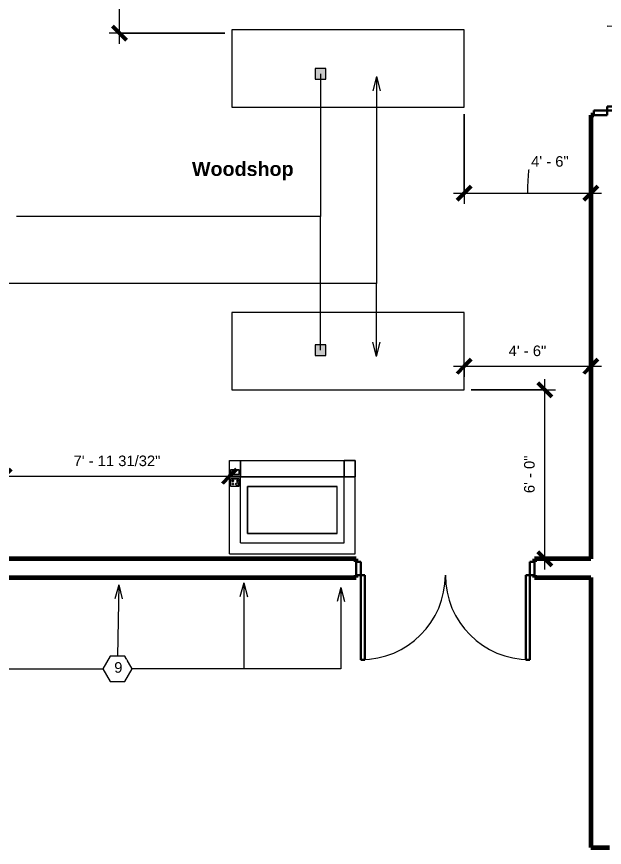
# Model space of a CAD drawing. Header units: inches. Extents: x -827 to 154, y -802 to 207.
# Drawn here: x -453.5 to -203.1, y -350.5 to 3.6 of the extents above; entities that cross this region are included whole.
import ezdxf

# ---------------------------------------------------------------- set-up
doc = ezdxf.new("R2010")
doc.units = ezdxf.units.IN
doc.header["$MEASUREMENT"] = 0
for name, color, linetype, lineweight in [('A-ANNO-DIMS', 211, 'Continuous', 9), ('A-ANNO-DIMS-48', 211, 'Continuous', 9), ('A-ANNO-NOTE', 131, 'Continuous', 9), ('A-AREA-IDEN', 2, 'Continuous', 9), ('A-DOOR', 31, 'Continuous', 18), ('A-DOOR-FRAM', 31, 'Continuous', 30), ('A-GENM', 13, 'Continuous', 9), ('A-WALL', 113, 'Continuous', 18), ('D2 boards', 7, 'Continuous', 9), ('Laser_Cutter_1_skp', 8, 'Continuous', 9)]:
    doc.layers.add(name, color=color, linetype=linetype, lineweight=lineweight)
doc.styles.add('Arial', font='arial.ttf', dxfattribs={"height": 4.5})
doc.styles.add('Arial_B', font='arialbd.ttf', dxfattribs={"height": 6})
doc.dimstyles.new('Linear_-_3_32__Arial', dxfattribs={"dimscale": 12, "dimtxt": 4.591167, "dimasz": 0.5, "dimexe": 0.375, "dimexo": 0.25, "dimgap": 0.25, "dimtad": 1, "dimdec": 5, "dimrnd": 0.03125, "dimzin": 1, "dimdsep": 46, "dimlunit": 4, "dimtxsty": 'Arial', "dimblk1": 'OBLIQUE', "dimblk2": 'OBLIQUE', "dimsah": 1, "dimcen": 0.09, "dimdle": 0.375, "dimazin": 0, "dimtfac": 1, "dimtdec": 4, "dimtix": 1, "dimtmove": 0, "dimatfit": 3, "dimfxl": 1, "dimtvp": 1, "dimtfill": 1, "dimfrac": 2, "dimtolj": 1, "dimtzin": 0, "dimarcsym": 2})
doc.dimstyles.new('Linear_-_3_32__Arial_1', dxfattribs={"dimscale": 12, "dimtxt": 4.591167, "dimasz": 0.5, "dimexe": 0.375, "dimexo": 0.25, "dimgap": 0.25, "dimtad": 1, "dimdec": 5, "dimrnd": 0.03125, "dimzin": 1, "dimdsep": 46, "dimlunit": 4, "dimtxsty": 'Arial', "dimblk1": 'OBLIQUE', "dimblk2": 'OBLIQUE', "dimsah": 1, "dimcen": 0.09, "dimdle": 0.375, "dimazin": 0, "dimtfac": 1, "dimtdec": 4, "dimtix": 1, "dimtmove": 1, "dimatfit": 3, "dimfxl": 1, "dimtvp": 1, "dimtfill": 1, "dimfrac": 2, "dimtolj": 1, "dimtzin": 0, "dimarcsym": 2})

# ---------------------------------------------------------------- blocks, each defined once
blk = doc.blocks.new('Door-Exterior-Double - 72_ x 84_-381701-Level 1')
at = {"layer": 'A-DOOR', "lineweight": 30}
for p, q in [((-36, 3.25), (-36, 39.25)), ((-36, 39.25), (-34.25, 39.25)), ((-34.25, 39.25), (-34.25, 3.25)), ((36, 39.25), (34.25, 39.25)), ((34.25, 39.25), (34.25, 3.25)), ((36, 3.25), (36, 39.25)), ((-34.25, 3.25), (-36, 3.25)), ((34.25, 3.25), (36, 3.25))]:
    blk.add_line(p, q, dxfattribs=at)
at = {"layer": 'A-DOOR', "lineweight": 9}
for centre, start, end in [((-36, 3.25), 0, 90), ((36, 3.25), 90, 180)]:
    blk.add_arc(centre, 36, start, end, dxfattribs=at)
at = {"layer": 'A-DOOR-FRAM'}
for p, q in [((-36, 3.25), (-38, 3.25)), ((-38, 3.25), (-38, -2.5)), ((-36, -2.5), (-36, 3.25)), ((36, 3.25), (36, -2.5)), ((38, 3.25), (36, 3.25)), ((38, -2.5), (38, 3.25)), ((-38, -2.5), (-36, -2.5)), ((36, -2.5), (38, -2.5))]:
    blk.add_line(p, q, dxfattribs=at)
blk = doc.blocks.new('30x96_work_bench_19321 - Copy - 30x96_work_bench_19321 - Copy-400933-Level 1')
at = {"layer": 'A-GENM'}
for p, q in [((31.5, 97.5), (-1.5, 97.5)), ((-1.5, 97.5), (-1.5, -1.5)), ((31.5, -1.5), (31.5, 97.5)), ((-1.5, -1.5), (31.5, -1.5))]:
    blk.add_line(p, q, dxfattribs=at)
blk = doc.blocks.new('Laser_Cutter_1_skp-402934-Level 1')
at = {"layer": 'D2 boards'}
for p, q in [((0, -6.89), (0, 0)), ((0, 0), (4.72, 0)), ((0, 0), (4.72, 0)), ((0, -6.89), (0, 0)), ((4.72, -6.89), (4.72, 0)), ((4.72, 0), (48.82, 0)), ((4.72, 0), (4.72, -6.89)), ((4.72, 0), (48.82, 0)), ((48.82, 0), (48.82, -6.89)), ((48.82, 0), (53.54, 0)), ((53.54, 0), (48.82, 0)), ((48.82, -6.89), (48.82, 0)), ((53.54, -6.89), (53.54, 0)), ((53.54, 0), (53.54, -6.89)), ((0, -39.76), (0, -6.89)), ((0, -39.76), (0, -6.89)), ((0, -6.89), (4.72, -6.89)), ((0, -6.89), (4.72, -6.89)), ((0.46, -5.93), (0.46, -3.93)), ((4.16, -3.93), (0.46, -3.93)), ((0.46, -3.93), (0.46, -5.93)), ((0.46, -3.93), (4.16, -3.93)), ((0.46, -5.93), (4.16, -5.93)), ((4.16, -5.93), (0.46, -5.93)), ((4.16, -5.93), (4.16, -3.93)), ((4.16, -5.93), (4.16, -3.93)), ((4.72, -35.04), (4.72, -6.89)), ((48.82, -6.89), (4.72, -6.89)), ((4.72, -35.04), (4.72, -6.89)), ((4.72, -6.89), (48.82, -6.89)), ((53.54, -6.89), (48.82, -6.89)), ((48.82, -6.89), (53.54, -6.89)), ((48.82, -35.04), (48.82, -6.89)), ((48.82, -35.04), (48.82, -6.89)), ((53.54, -39.76), (53.54, -6.89)), ((53.54, -39.76), (53.54, -6.89)), ((0.51, -10.9), (0.51, -7.8)), ((4.15, -7.8), (0.51, -7.8)), ((0.51, -10.9), (0.51, -7.8)), ((0.51, -7.8), (4.15, -7.8)), ((1.13, -8.64), (1.14, -8.55)), ((1.14, -8.55), (1.13, -8.64)), ((1.14, -8.55), (1.13, -8.64)), ((1.13, -8.64), (1.14, -8.55)), ((1.13, -8.64), (1.14, -8.73)), ((1.14, -8.73), (1.13, -8.64)), ((1.13, -8.64), (1.14, -8.73)), ((1.14, -8.73), (1.13, -8.64)), ((1.14, -8.55), (1.17, -8.47)), ((1.17, -8.47), (1.14, -8.55)), ((1.14, -8.73), (1.17, -8.81)), ((1.14, -8.73), (1.17, -8.81)), ((1.17, -8.47), (1.23, -8.41)), ((1.23, -8.41), (1.17, -8.47)), ((1.17, -8.81), (1.23, -8.87)), ((1.17, -8.81), (1.23, -8.87)), ((1.17, -8.81), (1.23, -8.87)), ((1.23, -8.87), (1.17, -8.81)), ((1.22, -10.03), (1.23, -9.97)), ((1.23, -9.97), (1.22, -10.03)), ((1.23, -9.97), (1.22, -10.03)), ((1.22, -10.03), (1.23, -9.97)), ((1.23, -10.1), (1.22, -10.03)), ((1.23, -10.1), (1.22, -10.03)), ((1.22, -10.03), (1.23, -10.1)), ((1.23, -10.1), (1.22, -10.03)), ((1.3, -8.35), (1.23, -8.41)), ((1.23, -8.41), (1.3, -8.35)), ((1.3, -8.35), (1.23, -8.41)), ((1.23, -8.41), (1.3, -8.35)), ((1.23, -8.87), (1.3, -8.93)), ((1.23, -8.87), (1.3, -8.93)), ((1.23, -8.87), (1.3, -8.93)), ((1.3, -8.93), (1.23, -8.87)), ((1.23, -9.97), (1.25, -9.91)), ((1.23, -9.97), (1.25, -9.91)), ((1.25, -9.91), (1.23, -9.97)), ((1.23, -9.97), (1.25, -9.91)), ((1.23, -10.1), (1.25, -10.15)), ((1.23, -10.1), (1.25, -10.15)), ((1.23, -10.1), (1.25, -10.15)), ((1.25, -10.15), (1.23, -10.1)), ((1.25, -9.91), (1.29, -9.86)), ((1.29, -9.86), (1.25, -9.91)), ((1.25, -10.15), (1.29, -10.2)), ((1.25, -10.15), (1.29, -10.2)), ((1.29, -9.86), (1.34, -9.83)), ((1.29, -9.86), (1.34, -9.83)), ((1.34, -9.83), (1.29, -9.86)), ((1.29, -9.86), (1.34, -9.83)), ((1.29, -10.2), (1.34, -10.24)), ((1.34, -10.24), (1.29, -10.2)), ((1.37, -8.32), (1.3, -8.35)), ((1.3, -8.35), (1.37, -8.32)), ((1.37, -8.32), (1.3, -8.35)), ((1.3, -8.35), (1.37, -8.32)), ((1.3, -8.93), (1.37, -8.96)), ((1.3, -8.93), (1.37, -8.96)), ((1.3, -8.93), (1.37, -8.96)), ((1.37, -8.96), (1.3, -8.93)), ((1.34, -9.83), (1.4, -9.8)), ((1.34, -9.83), (1.4, -9.8)), ((1.4, -9.8), (1.34, -9.83)), ((1.34, -9.83), (1.4, -9.8)), ((1.34, -10.24), (1.4, -10.27)), ((1.34, -10.24), (1.4, -10.27)), ((1.34, -10.24), (1.4, -10.27)), ((1.4, -10.27), (1.34, -10.24)), ((1.37, -8.32), (1.46, -8.31)), ((1.37, -8.32), (1.46, -8.31)), ((1.37, -8.96), (1.46, -8.97)), ((1.37, -8.96), (1.46, -8.97)), ((1.37, -8.96), (1.46, -8.97)), ((1.46, -8.97), (1.37, -8.96)), ((1.4, -9.8), (1.46, -9.79)), ((1.4, -9.8), (1.46, -9.79)), ((1.4, -10.27), (1.46, -10.27)), ((1.4, -10.27), (1.46, -10.27)), ((1.4, -10.27), (1.46, -10.27)), ((1.46, -10.27), (1.4, -10.27)), ((1.46, -8.31), (1.55, -8.32)), ((1.46, -8.31), (1.55, -8.32)), ((1.55, -8.32), (1.46, -8.31)), ((1.46, -8.31), (1.55, -8.32)), ((1.46, -8.97), (1.55, -8.96)), ((1.55, -8.96), (1.46, -8.97)), ((1.46, -9.79), (1.52, -9.8)), ((1.46, -9.79), (1.52, -9.8)), ((1.52, -9.8), (1.46, -9.79)), ((1.46, -9.79), (1.52, -9.8)), ((1.46, -10.27), (1.52, -10.27)), ((1.52, -10.27), (1.46, -10.27)), ((1.52, -9.8), (1.58, -9.83)), ((1.52, -9.8), (1.58, -9.83)), ((1.58, -9.83), (1.52, -9.8)), ((1.52, -9.8), (1.58, -9.83)), ((1.52, -10.27), (1.58, -10.24)), ((1.52, -10.27), (1.58, -10.24)), ((1.52, -10.27), (1.58, -10.24)), ((1.58, -10.24), (1.52, -10.27)), ((1.55, -8.32), (1.63, -8.35)), ((1.55, -8.32), (1.63, -8.35)), ((1.63, -8.35), (1.55, -8.32)), ((1.55, -8.32), (1.63, -8.35)), ((1.55, -8.96), (1.63, -8.93)), ((1.55, -8.96), (1.63, -8.93)), ((1.55, -8.96), (1.63, -8.93)), ((1.63, -8.93), (1.55, -8.96)), ((1.58, -9.83), (1.63, -9.86)), ((1.58, -9.83), (1.63, -9.86)), ((1.58, -10.24), (1.63, -10.2)), ((1.58, -10.24), (1.63, -10.2)), ((1.58, -10.24), (1.63, -10.2)), ((1.63, -10.2), (1.58, -10.24)), ((1.63, -8.35), (1.69, -8.41)), ((1.63, -8.35), (1.69, -8.41)), ((1.69, -8.41), (1.63, -8.35)), ((1.63, -8.35), (1.69, -8.41)), ((1.63, -8.93), (1.69, -8.87)), ((1.63, -8.93), (1.69, -8.87)), ((1.63, -8.93), (1.69, -8.87)), ((1.69, -8.87), (1.63, -8.93)), ((1.63, -9.86), (1.67, -9.91)), ((1.67, -9.91), (1.63, -9.86)), ((1.63, -10.2), (1.67, -10.15)), ((1.63, -10.2), (1.67, -10.15)), ((1.67, -9.91), (1.69, -9.97)), ((1.67, -9.91), (1.69, -9.97)), ((1.67, -9.91), (1.69, -9.97)), ((1.69, -9.97), (1.67, -9.91)), ((1.67, -10.15), (1.69, -10.1)), ((1.67, -10.15), (1.69, -10.1)), ((1.69, -10.1), (1.67, -10.15)), ((1.67, -10.15), (1.69, -10.1)), ((1.69, -8.41), (1.75, -8.47)), ((1.69, -8.41), (1.75, -8.47)), ((1.69, -8.41), (1.75, -8.47)), ((1.75, -8.47), (1.69, -8.41)), ((1.69, -8.87), (1.75, -8.81)), ((1.69, -8.87), (1.75, -8.81)), ((1.7, -10.03), (1.69, -9.97)), ((1.69, -9.97), (1.7, -10.03)), ((1.69, -9.97), (1.7, -10.03)), ((1.7, -10.03), (1.69, -9.97)), ((1.69, -10.1), (1.7, -10.03)), ((1.69, -10.1), (1.7, -10.03)), ((1.7, -10.03), (1.69, -10.1)), ((1.69, -10.1), (1.7, -10.03)), ((1.75, -8.47), (1.78, -8.55)), ((1.78, -8.55), (1.75, -8.47)), ((1.75, -8.81), (1.78, -8.73)), ((1.75, -8.81), (1.78, -8.73)), ((1.79, -8.64), (1.78, -8.55)), ((1.78, -8.55), (1.79, -8.64)), ((1.78, -8.55), (1.79, -8.64)), ((1.79, -8.64), (1.78, -8.55)), ((1.78, -8.73), (1.79, -8.64)), ((1.78, -8.73), (1.79, -8.64)), ((1.79, -8.64), (1.78, -8.73)), ((1.78, -8.73), (1.79, -8.64)), ((2.7, -9.93), (2.75, -9.78)), ((2.75, -9.78), (2.7, -9.93)), ((2.7, -9.93), (2.7, -10.08)), ((2.7, -9.93), (2.7, -10.08)), ((2.73, -10.23), (2.7, -10.08)), ((2.7, -10.08), (2.73, -10.23)), ((2.73, -10.23), (2.8, -10.37)), ((2.73, -10.23), (2.8, -10.37)), ((2.75, -9.78), (2.83, -9.65)), ((2.83, -9.65), (2.75, -9.78)), ((2.8, -10.37), (2.9, -10.49)), ((2.8, -10.37), (2.9, -10.49)), ((2.83, -9.65), (2.95, -9.55)), ((2.83, -9.65), (2.95, -9.55)), ((2.9, -10.49), (3.03, -10.57)), ((3.03, -10.57), (2.9, -10.49)), ((2.95, -9.55), (3.09, -9.47)), ((2.95, -9.55), (3.09, -9.47)), ((3.03, -10.57), (3.18, -10.62)), ((3.18, -10.62), (3.03, -10.57)), ((3.09, -8.52), (3.06, -8.58)), ((3.06, -8.58), (3.09, -8.52)), ((3.09, -8.52), (3.06, -8.58)), ((3.06, -8.58), (3.09, -8.52)), ((3.06, -8.64), (3.06, -8.58)), ((3.06, -8.58), (3.06, -8.64)), ((3.06, -8.58), (3.06, -8.64)), ((3.06, -8.64), (3.06, -8.58)), ((3.06, -8.64), (3.06, -8.7)), ((3.06, -8.7), (3.06, -8.64)), ((3.06, -8.64), (3.06, -8.7)), ((3.06, -8.7), (3.06, -8.64)), ((3.06, -8.7), (3.09, -8.76)), ((3.06, -8.7), (3.09, -8.76)), ((3.06, -8.7), (3.09, -8.76)), ((3.09, -8.76), (3.06, -8.7)), ((3.12, -8.48), (3.09, -8.52)), ((3.09, -8.52), (3.12, -8.48)), ((3.12, -8.48), (3.09, -8.52)), ((3.09, -8.52), (3.12, -8.48)), ((3.09, -8.76), (3.12, -8.8)), ((3.09, -8.76), (3.12, -8.8)), ((3.09, -8.76), (3.12, -8.8)), ((3.12, -8.8), (3.09, -8.76)), ((3.09, -9.47), (3.24, -9.44)), ((3.09, -9.47), (3.24, -9.44)), ((3.17, -8.44), (3.12, -8.48)), ((3.12, -8.48), (3.17, -8.44)), ((3.17, -8.44), (3.12, -8.48)), ((3.12, -8.48), (3.17, -8.44)), ((3.12, -8.8), (3.17, -8.84)), ((3.17, -8.84), (3.12, -8.8)), ((3.17, -8.44), (3.23, -8.42)), ((3.17, -8.44), (3.23, -8.42)), ((3.23, -8.42), (3.17, -8.44)), ((3.17, -8.44), (3.23, -8.42)), ((3.17, -8.84), (3.23, -8.86)), ((3.17, -8.84), (3.23, -8.86)), ((3.17, -8.84), (3.23, -8.86)), ((3.23, -8.86), (3.17, -8.84)), ((3.18, -10.62), (3.34, -10.63)), ((3.34, -10.63), (3.18, -10.62)), ((3.23, -8.42), (3.29, -8.41)), ((3.23, -8.42), (3.29, -8.41)), ((3.23, -8.86), (3.29, -8.87)), ((3.23, -8.86), (3.29, -8.87)), ((3.23, -8.86), (3.29, -8.87)), ((3.29, -8.87), (3.23, -8.86)), ((3.24, -9.44), (3.39, -9.45)), ((3.24, -9.44), (3.39, -9.45)), ((3.29, -8.41), (3.35, -8.42)), ((3.29, -8.41), (3.35, -8.42)), ((3.35, -8.42), (3.29, -8.41)), ((3.29, -8.41), (3.35, -8.42)), ((3.29, -8.87), (3.35, -8.86)), ((3.35, -8.86), (3.29, -8.87)), ((3.34, -10.63), (3.49, -10.59)), ((3.49, -10.59), (3.34, -10.63)), ((3.35, -8.42), (3.4, -8.44)), ((3.35, -8.42), (3.4, -8.44)), ((3.4, -8.44), (3.35, -8.42)), ((3.35, -8.42), (3.4, -8.44)), ((3.35, -8.86), (3.4, -8.84)), ((3.35, -8.86), (3.4, -8.84)), ((3.35, -8.86), (3.4, -8.84)), ((3.4, -8.84), (3.35, -8.86)), ((3.39, -9.45), (3.54, -9.5)), ((3.39, -9.45), (3.54, -9.5)), ((3.4, -8.44), (3.45, -8.48)), ((3.4, -8.44), (3.45, -8.48)), ((3.4, -8.84), (3.45, -8.8)), ((3.4, -8.84), (3.45, -8.8)), ((3.4, -8.84), (3.45, -8.8)), ((3.45, -8.8), (3.4, -8.84)), ((3.45, -8.48), (3.49, -8.52)), ((3.45, -8.48), (3.49, -8.52)), ((3.45, -8.48), (3.49, -8.52)), ((3.49, -8.52), (3.45, -8.48)), ((3.45, -8.8), (3.49, -8.76)), ((3.45, -8.8), (3.49, -8.76)), ((3.49, -8.76), (3.45, -8.8)), ((3.45, -8.8), (3.49, -8.76)), ((3.49, -8.52), (3.51, -8.58)), ((3.49, -8.52), (3.51, -8.58)), ((3.49, -8.52), (3.51, -8.58)), ((3.51, -8.58), (3.49, -8.52)), ((3.49, -8.76), (3.51, -8.7)), ((3.49, -8.76), (3.51, -8.7)), ((3.51, -8.7), (3.49, -8.76)), ((3.49, -8.76), (3.51, -8.7)), ((3.49, -10.59), (3.63, -10.52)), ((3.63, -10.52), (3.49, -10.59)), ((3.52, -8.64), (3.51, -8.58)), ((3.51, -8.58), (3.52, -8.64)), ((3.51, -8.58), (3.52, -8.64)), ((3.52, -8.64), (3.51, -8.58)), ((3.51, -8.7), (3.52, -8.64)), ((3.51, -8.7), (3.52, -8.64)), ((3.52, -8.64), (3.51, -8.7)), ((3.51, -8.7), (3.52, -8.64)), ((3.54, -9.5), (3.67, -9.58)), ((3.54, -9.5), (3.67, -9.58)), ((3.63, -10.52), (3.74, -10.42)), ((3.74, -10.42), (3.63, -10.52)), ((3.67, -9.58), (3.78, -9.69)), ((3.78, -9.69), (3.67, -9.58)), ((3.74, -10.42), (3.83, -10.29)), ((3.74, -10.42), (3.83, -10.29)), ((3.78, -9.69), (3.85, -9.83)), ((3.85, -9.83), (3.78, -9.69)), ((3.83, -10.29), (3.87, -10.14)), ((3.83, -10.29), (3.87, -10.14)), ((3.85, -9.83), (3.88, -9.98)), ((3.88, -9.98), (3.85, -9.83)), ((3.87, -10.14), (3.88, -9.98)), ((3.87, -10.14), (3.88, -9.98)), ((4.15, -10.9), (4.15, -7.8)), ((4.15, -10.9), (4.15, -7.8)), ((0.51, -10.9), (4.15, -10.9)), ((0.51, -10.9), (4.15, -10.9)), ((7.68, -31.11), (7.68, -11.06)), ((45.87, -11.06), (7.68, -11.06)), ((7.68, -11.06), (7.68, -31.11)), ((7.68, -11.06), (45.87, -11.06)), ((45.87, -31.11), (45.87, -11.06)), ((45.87, -31.11), (45.87, -11.06)), ((7.68, -31.11), (45.87, -31.11)), ((45.87, -31.11), (7.68, -31.11)), ((4.72, -35.04), (48.82, -35.04)), ((4.72, -35.04), (48.82, -35.04)), ((0, -39.76), (53.54, -39.76)), ((0, -39.76), (53.54, -39.76))]:
    blk.add_line(p, q, dxfattribs=at)
blk = doc.blocks.new('DIMBLOCK9-Level 1')
at = {"layer": 'A-ANNO-DIMS-48'}
for p, q in [((-409.67, -7.98), (-409.67, 61.02)), ((-410.91, 56.52), (-405.17, 56.52)), ((-409.67, 56.52), (-410.91, 56.52)), ((-364.9, -3.48), (-414.17, -3.48)), ((-409.67, -3.48), (-364.9, -3.48))]:
    blk.add_line(p, q, dxfattribs=at)
at = {"layer": 'A-ANNO-DIMS-48', "lineweight": 50}
for p, q in [((-409.67, 56.52), (-412.67, 59.52)), ((-409.67, 56.52), (-406.67, 53.52)), ((-409.67, -3.48), (-412.67, -0.48)), ((-409.67, -3.48), (-406.67, -6.48))]:
    blk.add_line(p, q, dxfattribs=at)
at = {"layer": 'A-ANNO-DIMS-48'}
blk.add_ellipse((-409.67, 25.94), major_axis=(0, 0.583), ratio=0.057176, start_param=0, end_param=1.570796, dxfattribs=at)
at = {"layer": 'A-ANNO-DIMS-48', "color": 0, "insert": (-412.01, 25.94), "char_height": 4.5, "width": 19.2405, "attachment_point": 1, "rotation": 90, "line_spacing_factor": 0.941778, "style": 'Arial', "bg_fill": 3, "box_fill_scale": 1.25, "bg_fill_color": 256, "bg_fill_true_color": 13158600, "bg_fill_transparency": 0}
blk.add_mtext('5\' - 0"', dxfattribs=at)
blk = doc.blocks.new('_Oblique')
at = {"color": 0, "linetype": 'ByBlock', "lineweight": -2}
blk.add_line((-0.5, -0.5), (0.5, 0.5), dxfattribs=at)
blk = doc.blocks.new('DIMBLOCK10-Level 1')
at = {"layer": 'A-ANNO-DIMS-48'}
for p, q in [((-262.9, -37.98), (-262.9, -76.18)), ((-262.9, -71.68), (-262.9, -37.98)), ((-208.9, -70.44), (-208.9, -76.18)), ((-208.9, -71.68), (-208.9, -70.44)), ((-267.4, -71.68), (-204.4, -71.68))]:
    blk.add_line(p, q, dxfattribs=at)
at = {"layer": 'A-ANNO-DIMS-48', "lineweight": 50}
for p, q in [((-262.9, -71.68), (-259.9, -68.68)), ((-208.9, -71.68), (-205.9, -68.68)), ((-262.9, -71.68), (-265.9, -74.68)), ((-208.9, -71.68), (-211.9, -74.68))]:
    blk.add_line(p, q, dxfattribs=at)
at = {"layer": 'A-ANNO-DIMS-48'}
blk.add_ellipse((-234.35, -71.68), major_axis=(0, 13.49), ratio=0.114581, start_param=0, end_param=1.570796, dxfattribs=at)
at = {"layer": 'A-ANNO-DIMS-48', "color": 0, "insert": (-234.35, -55.88), "char_height": 4.5, "width": 19.2405, "attachment_point": 1, "line_spacing_factor": 0.941778, "style": 'Arial', "bg_fill": 3, "box_fill_scale": 1.25, "bg_fill_color": 256, "bg_fill_true_color": 13158600, "bg_fill_transparency": 0}
blk.add_mtext('4\' - 6"', dxfattribs=at)
blk = doc.blocks.new('DIMBLOCK11-Level 1')
at = {"layer": 'A-ANNO-DIMS-48', "lineweight": 50}
for p, q in [((-262.9, -145.44), (-259.9, -142.44)), ((-208.9, -145.44), (-205.9, -142.44)), ((-262.9, -145.44), (-265.9, -148.44)), ((-208.9, -145.44), (-211.9, -148.44))]:
    blk.add_line(p, q, dxfattribs=at)
at = {"layer": 'A-ANNO-DIMS-48'}
for p, q in [((-262.9, -144.19), (-262.9, -149.94)), ((-262.9, -145.44), (-262.9, -144.19)), ((-208.9, -144.19), (-208.9, -149.94)), ((-208.9, -145.44), (-208.9, -144.19)), ((-267.4, -145.44), (-204.4, -145.44))]:
    blk.add_line(p, q, dxfattribs=at)
at = {"layer": 'A-ANNO-DIMS-48', "color": 0, "insert": (-243.91, -136.59), "char_height": 4.5, "width": 19.2405, "attachment_point": 1, "line_spacing_factor": 0.941778, "style": 'Arial', "bg_fill": 3, "box_fill_scale": 1.25, "bg_fill_color": 256, "bg_fill_true_color": 13158600, "bg_fill_transparency": 0}
blk.add_mtext('4\' - 6"', dxfattribs=at)
blk = doc.blocks.new('DIMBLOCK15-Level 1')
at = {"layer": 'A-ANNO-DIMS-48'}
for p, q in [((-458.82, -199.26), (-458.82, -187.82)), ((-362.85, -191.08), (-362.85, -196.82)), ((-362.85, -192.32), (-362.85, -191.08)), ((-463.32, -192.32), (-358.35, -192.32)), ((-458.82, -192.32), (-458.82, -199.26))]:
    blk.add_line(p, q, dxfattribs=at)
at = {"layer": 'A-ANNO-DIMS-48', "lineweight": 50}
for p, q in [((-458.82, -192.32), (-455.82, -189.32)), ((-362.85, -192.32), (-359.85, -189.32)), ((-458.82, -192.32), (-461.82, -195.32)), ((-362.85, -192.32), (-365.85, -195.32))]:
    blk.add_line(p, q, dxfattribs=at)
at = {"layer": 'A-ANNO-DIMS-48', "color": 0, "insert": (-429.27, -183.48), "char_height": 4.5, "width": 44.2447, "attachment_point": 1, "line_spacing_factor": 0.941778, "style": 'Arial', "bg_fill": 3, "box_fill_scale": 1.25, "bg_fill_color": 256, "bg_fill_true_color": 13158600, "bg_fill_transparency": 0}
blk.add_mtext('7\' - 11 31/32"', dxfattribs=at)
blk = doc.blocks.new('DIMBLOCK16-Level 1')
at = {"layer": 'A-ANNO-DIMS-48'}
for p, q in [((-228.51, -231.98), (-228.51, -150.98)), ((-259.9, -155.48), (-224.01, -155.48)), ((-228.51, -155.48), (-259.9, -155.48)), ((-229.75, -227.48), (-224.01, -227.48)), ((-228.51, -227.48), (-229.75, -227.48))]:
    blk.add_line(p, q, dxfattribs=at)
at = {"layer": 'A-ANNO-DIMS-48', "lineweight": 50}
for p, q in [((-228.51, -155.48), (-231.51, -152.48)), ((-228.51, -155.48), (-225.51, -158.48)), ((-228.51, -227.48), (-231.51, -224.48)), ((-228.51, -227.48), (-225.51, -230.48))]:
    blk.add_line(p, q, dxfattribs=at)
at = {"layer": 'A-ANNO-DIMS-48', "color": 0, "insert": (-237.35, -199.49), "char_height": 4.5, "width": 19.2405, "attachment_point": 1, "rotation": 90, "line_spacing_factor": 0.941778, "style": 'Arial', "bg_fill": 3, "box_fill_scale": 1.25, "bg_fill_color": 256, "bg_fill_true_color": 13158600, "bg_fill_transparency": 0}
blk.add_mtext('6\' - 0"', dxfattribs=at)
blk = doc.blocks.new('ELECTRICAL NOTES - 09-422644-Level 1')
at = {"layer": 'A-ANNO-NOTE'}
for p, q in [((-0.0649, 0.1125), (-0.1299, 0)), ((0.0649, 0.1125), (-0.0649, 0.1125)), ((0.1299, 0), (0.0649, 0.1125)), ((-0.1299, 0), (-0.0649, -0.1125)), ((0.0649, -0.1125), (0.1299, 0)), ((-0.0649, -0.1125), (0.0649, -0.1125))]:
    blk.add_line(p, q, dxfattribs=at)

msp = doc.modelspace()

# ---------------------------------------------------------------- hatches: boundary and pattern name
at = {"layer": 'A-ANNO-NOTE'}
for points in [[(-321.847793, -23.015359), (-321.847793, -18.515359), (-326.347793, -18.515359), (-326.347793, -23.015359)], [(-326.347793, -136.329172), (-326.347793, -140.829172), (-321.847793, -140.829172), (-321.847793, -136.329172)]]:
    msp.add_hatch(color=256, dxfattribs=at).paths.add_polyline_path(points)

# ---------------------------------------------------------------- linework, layer by layer
for p, q in [((-321.847793, -18.515359), (-326.347793, -18.515359)), ((-326.347793, -18.515359), (-326.347793, -23.015359)), ((-324.097793, -20.765359), (-324.097793, -81.606644)), ((-321.847793, -23.015359), (-321.847793, -18.515359)), ((-326.347793, -23.015359), (-321.847793, -23.015359)), ((-300.221823, -21.993296), (-301.829519, -27.993296)), ((-300.221823, -21.993296), (-298.614128, -27.993296)), ((-300.221823, -21.993296), (-300.221823, -110.162331)), ((-324.097793, -81.606644), (-453.527541, -81.606644)), ((-324.097793, -81.606644), (-453.527541, -81.606644)), ((-324.097793, -138.579172), (-324.097793, -81.606644)), ((-300.221823, -110.162331), (-610.146818, -110.162331)), ((-300.221823, -110.162331), (-610.146818, -110.162331)), ((-300.221823, -141.21513), (-300.221823, -110.162331)), ((-326.347793, -136.329172), (-326.347793, -140.829172)), ((-321.847793, -136.329172), (-326.347793, -136.329172)), ((-321.847793, -140.829172), (-321.847793, -136.329172)), ((-300.221823, -141.21513), (-301.829519, -135.21513)), ((-300.221823, -141.21513), (-298.614128, -135.21513)), ((-326.347793, -140.829172), (-321.847793, -140.829172)), ((-410.037652, -238.519043), (-411.742792, -244.49208)), ((-410.037652, -238.519043), (-410.533904, -269.004273)), ((-410.037652, -238.519043), (-408.527828, -244.544415)), ((-356.776605, -237.683746), (-358.3843, -243.683746)), ((-356.776605, -237.683746), (-355.168909, -243.683746)), ((-356.776605, -237.683746), (-356.776605, -274.402924)), ((-315.404448, -239.665341), (-317.012144, -245.665341)), ((-315.404448, -239.665341), (-313.796753, -245.665341)), ((-315.404448, -239.665341), (-315.404448, -274.402924)), ((-516.657002, -274.402924), (-416.767729, -274.402924)), ((-456.252789, -274.402924), (-416.767729, -274.402924)), ((-356.776605, -274.402924), (-404.300078, -274.402924)), ((-315.404448, -274.402924), (-404.300078, -274.402924))]:
    msp.add_line(p, q, dxfattribs=at)
at = {"layer": 'A-WALL', "lineweight": 60}
for p, q in [((-208.895614, -38.476424), (-208.895614, -227.476424)), ((-207.645614, -38.476424), (-208.895614, -38.476424)), ((-308.895614, -227.476424), (-584.645614, -227.476424)), ((-308.895614, -228.726424), (-308.895614, -227.476424)), ((-208.895614, -227.476424), (-232.895614, -227.476424)), ((-232.895614, -227.476424), (-232.895614, -228.726424)), ((-532.645614, -235.476424), (-308.895614, -235.476424)), ((-308.895614, -235.476424), (-308.895614, -234.476424)), ((-232.895614, -234.476424), (-232.895614, -235.476424)), ((-232.895614, -235.476424), (-208.895614, -235.476424)), ((-208.895614, -235.476424), (-208.895614, -350.476424)), ((-208.895614, -350.476424), (-200.895614, -350.476424))]:
    msp.add_line(p, q, dxfattribs=at)

# ---------------------------------------------------------------- block references
at = {"layer": 'A-ANNO-NOTE', "xscale": 48, "yscale": 48, "zscale": 48}
msp.add_blockref('ELECTRICAL NOTES - 09-422644-Level 1', (-410.533904, -274.402924), dxfattribs=at)
at = {"layer": 'A-DOOR'}
for p, rotation in [((-205.145614, -0.476424), 270), ((-270.895614, -231.226424), 180)]:
    msp.add_blockref('Door-Exterior-Double - 72_ x 84_-381701-Level 1', p, dxfattribs=dict(at, rotation=rotation))
at = {"layer": 'A-GENM', "rotation": 270.0000000000001}
for p in [(-360.395614, -3.476424), (-360.395614, -123.976424)]:
    msp.add_blockref('30x96_work_bench_19321 - Copy - 30x96_work_bench_19321 - Copy-400933-Level 1', p, dxfattribs=at)
at = {"layer": 'Laser_Cutter_1_skp', "color": 7}
msp.add_blockref('Laser_Cutter_1_skp-402934-Level 1', (-362.853261, -185.610911), dxfattribs=at)

# ---------------------------------------------------------------- texts
at = {"layer": 'A-AREA-IDEN', "insert": (-378.826501, -58.303733), "char_height": 6, "width": 52.722, "attachment_point": 1, "style": 'Arial_B'}
msp.add_mtext('Woodshop', dxfattribs=at)

# ---------------------------------------------------------------- next in the draw order: texts
at = {"layer": 'A-ANNO-NOTE', "insert": (-411.951817, -271.53962), "char_height": 4.5, "width": 4.242, "attachment_point": 1, "style": 'Arial', "bg_fill": 3, "box_fill_scale": 1.25, "bg_fill_color": 256, "bg_fill_true_color": 13158600, "bg_fill_transparency": 0}
msp.add_mtext('9', dxfattribs=at)

# ---------------------------------------------------------------- next in the draw order: dimensions: what is measured, and where the dimension line sits
at = {"layer": 'A-ANNO-DIMS'}
dim = msp.add_linear_dim(base=(-409.666123, 56.523576), p1=(-361.895614, -3.476424), p2=(-413.908763, 56.523576), angle=90, dimstyle='Linear_-_3_32__Arial_1', override={"dimpost": '<>', "dimfxl": 79.406346}, dxfattribs=at)
dim.commit()
dim.dimension.update_dxf_attribs({"geometry": 'DIMBLOCK9-Level 1', "text_midpoint": (-409.009804, 35.561172), "dimtype": 160, "text_rotation": 90})
dim = msp.add_linear_dim(base=(-208.895614, -71.679745), p1=(-262.895614, -34.976424), p2=(-208.895614, -67.437105), dimstyle='Linear_-_3_32__Arial_1', override={"dimpost": '<>', "dimfxl": 63.005522}, dxfattribs=at)
dim.commit()
dim.dimension.update_dxf_attribs({"geometry": 'DIMBLOCK10-Level 1', "text_midpoint": (-224.729787, -58.880548), "dimtype": 160})
for base, p1, p2, override, picture, middle in [((-208.895614, -145.435909), (-262.895614, -141.193268), (-208.895614, -141.193268), {"dimpost": '<>', "dimfxl": 54}, 'DIMBLOCK11-Level 1', (-235.895614, -140.138331)), ((-362.853261, -192.31962), (-458.816259, -202.258782), (-362.853261, -188.076979), {"dimpost": '<>', "dimfxl": 97.00526}, 'DIMBLOCK15-Level 1', (-410.83476, -186.991346))]:
    dim = msp.add_linear_dim(base=base, p1=p1, p2=p2, dimstyle='Linear_-_3_32__Arial', override=override, dxfattribs=at)
    dim.commit()
    dim.dimension.update_dxf_attribs({"geometry": picture, "text_midpoint": middle})

# ---------------------------------------------------------------- next in the draw order: dimensions: what is measured, and where the dimension line sits
dim = msp.add_linear_dim(base=(-228.510473, -155.476424), p1=(-232.753114, -227.476424), p2=(-262.895614, -155.476424), angle=90, dimstyle='Linear_-_3_32__Arial', override={"dimpost": '<>', "dimfxl": 78.054918}, dxfattribs=at)
dim.commit()
dim.dimension.update_dxf_attribs({"geometry": 'DIMBLOCK16-Level 1', "text_midpoint": (-233.808052, -191.476424)})

doc.saveas('drawing.dxf')
